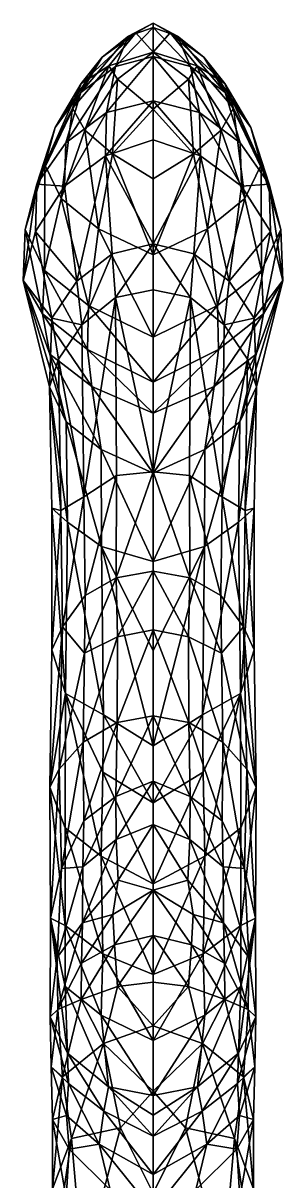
# Model space of a CAD drawing. Extents: x -0.28 to 0.28, y -0.95 to 1.21.
# Drawn here: x -0.0363 to 0.0363, y 0.8874 to 1.2116 of the extents above; entities that cross this region are included whole.
import ezdxf

# ---------------------------------------------------------------- set-up
doc = ezdxf.new("R2010")
doc.units = 0
doc.layers.add('TIGER_S$LWO', color=1, linetype='CONTINUOUS')

msp = doc.modelspace()

# ---------------------------------------------------------------- linework, layer by layer
at = {"layer": 'TIGER_S$LWO'}
for points in [[(-0.00684, 1.20797, 0.1736), (-0.01052, 1.19944, 0.21366), (0, 1.21032, 0.17492)], [(-0.01052, 1.19944, 0.21366), (0, 1.20224, 0.21502), (0, 1.21032, 0.17492)], [(-0.00476, 1.20882, 0.14095), (-0.00684, 1.20797, 0.1736), (0, 1.21157, 0.14242)], [(-0.00684, 1.20797, 0.1736), (0, 1.21032, 0.17492), (0, 1.21157, 0.14242)], [(0, 1.20348, 0.12516), (-0.00476, 1.20882, 0.14095), (0, 1.21157, 0.14242)], [(0.00476, 1.20882, 0.14095), (0, 1.20348, 0.12516), (0, 1.21157, 0.14242)], [(0.00684, 1.20797, 0.1736), (0.00476, 1.20882, 0.14095), (0, 1.21157, 0.14242)], [(0, 1.21032, 0.17492), (0.00684, 1.20797, 0.1736), (0, 1.21157, 0.14242)], [(0.01052, 1.19944, 0.21366), (0.00684, 1.20797, 0.1736), (0, 1.21032, 0.17492)], [(0, 1.20224, 0.21502), (0.01052, 1.19944, 0.21366), (0, 1.21032, 0.17492)], [(-0.0142, 1.20205, 0.17053), (-0.02018, 1.19214, 0.21029), (-0.00684, 1.20797, 0.1736)], [(-0.02018, 1.19214, 0.21029), (-0.01052, 1.19944, 0.21366), (-0.00684, 1.20797, 0.1736)], [(-0.01233, 1.19959, 0.13571), (-0.02009, 1.19463, 0.16664), (-0.00476, 1.20882, 0.14095)], [(-0.02009, 1.19463, 0.16664), (-0.0142, 1.20205, 0.17053), (-0.00476, 1.20882, 0.14095)], [(-0.0142, 1.20205, 0.17053), (-0.00684, 1.20797, 0.1736), (-0.00476, 1.20882, 0.14095)], [(0, 1.20348, 0.12516), (-0.01233, 1.19959, 0.13571), (-0.00476, 1.20882, 0.14095)], [(0.01233, 1.19959, 0.13571), (0, 1.20348, 0.12516), (0.00476, 1.20882, 0.14095)], [(0.00684, 1.20797, 0.1736), (0.0142, 1.20205, 0.17053), (0.00476, 1.20882, 0.14095)], [(0.02009, 1.19463, 0.16664), (0.01233, 1.19959, 0.13571), (0.00476, 1.20882, 0.14095)], [(0.0142, 1.20205, 0.17053), (0.02009, 1.19463, 0.16664), (0.00476, 1.20882, 0.14095)], [(0.02018, 1.19214, 0.21029), (0.0142, 1.20205, 0.17053), (0.00684, 1.20797, 0.1736)], [(0.01052, 1.19944, 0.21366), (0.02018, 1.19214, 0.21029), (0.00684, 1.20797, 0.1736)], [(0, 1.20348, 0.12516), (-0.00996, 1.19593, 0.13337), (-0.01233, 1.19959, 0.13571)], [(0, 1.20348, 0.12516), (0, 1.18748, 0.12743), (-0.00996, 1.19593, 0.13337)], [(0.00996, 1.19593, 0.13337), (0, 1.20348, 0.12516), (0.01233, 1.19959, 0.13571)], [(0, 1.18748, 0.12743), (0, 1.20348, 0.12516), (0.00996, 1.19593, 0.13337)], [(-0.02009, 1.19463, 0.16664), (-0.02731, 1.18231, 0.20534), (-0.0142, 1.20205, 0.17053)], [(-0.02731, 1.18231, 0.20534), (-0.02018, 1.19214, 0.21029), (-0.0142, 1.20205, 0.17053)], [(-0.02018, 1.19214, 0.21029), (-0.02434, 1.17806, 0.25111), (-0.01052, 1.19944, 0.21366)], [(-0.02434, 1.17806, 0.25111), (-0.013, 1.18654, 0.2541), (-0.01052, 1.19944, 0.21366)], [(-0.0225, 1.18781, 0.16282), (-0.02009, 1.19463, 0.16664), (-0.01233, 1.19959, 0.13571)], [(-0.01904, 1.18163, 0.15792), (-0.0225, 1.18781, 0.16282), (-0.01233, 1.19959, 0.13571)], [(-0.00996, 1.19593, 0.13337), (-0.01904, 1.18163, 0.15792), (-0.01233, 1.19959, 0.13571)], [(-0.01052, 1.19944, 0.21366), (-0.013, 1.18654, 0.2541), (0, 1.20224, 0.21502)], [(-0.013, 1.18654, 0.2541), (0, 1.18983, 0.25504), (0, 1.20224, 0.21502)], [(0.013, 1.18654, 0.2541), (0.01052, 1.19944, 0.21366), (0, 1.20224, 0.21502)], [(0, 1.18983, 0.25504), (0.013, 1.18654, 0.2541), (0, 1.20224, 0.21502)], [(0.01904, 1.18163, 0.15792), (0.00996, 1.19593, 0.13337), (0.01233, 1.19959, 0.13571)], [(0.02434, 1.17806, 0.25111), (0.02018, 1.19214, 0.21029), (0.01052, 1.19944, 0.21366)], [(0.013, 1.18654, 0.2541), (0.02434, 1.17806, 0.25111), (0.01052, 1.19944, 0.21366)], [(0.02009, 1.19463, 0.16664), (0.0225, 1.18781, 0.16282), (0.01233, 1.19959, 0.13571)], [(0.0225, 1.18781, 0.16282), (0.01904, 1.18163, 0.15792), (0.01233, 1.19959, 0.13571)], [(0.02731, 1.18231, 0.20534), (0.02009, 1.19463, 0.16664), (0.0142, 1.20205, 0.17053)], [(0.02018, 1.19214, 0.21029), (0.02731, 1.18231, 0.20534), (0.0142, 1.20205, 0.17053)], [(-0.0225, 1.18781, 0.16282), (-0.03023, 1.17189, 0.19927), (-0.02009, 1.19463, 0.16664)], [(-0.03023, 1.17189, 0.19927), (-0.02731, 1.18231, 0.20534), (-0.02009, 1.19463, 0.16664)], [(-0.0113, 1.17497, 0.152), (-0.01904, 1.18163, 0.15792), (-0.00996, 1.19593, 0.13337)], [(-0.00996, 1.19593, 0.13337), (0, 1.18748, 0.12743), (-0.0113, 1.17497, 0.152)], [(0, 1.18748, 0.12743), (0.00996, 1.19593, 0.13337), (0.0113, 1.17497, 0.152)], [(0.01904, 1.18163, 0.15792), (0.0113, 1.17497, 0.152), (0.00996, 1.19593, 0.13337)], [(0.03023, 1.17189, 0.19927), (0.0225, 1.18781, 0.16282), (0.02009, 1.19463, 0.16664)], [(0.02731, 1.18231, 0.20534), (0.03023, 1.17189, 0.19927), (0.02009, 1.19463, 0.16664)], [(-0.02731, 1.18231, 0.20534), (-0.03244, 1.16647, 0.24582), (-0.02018, 1.19214, 0.21029)], [(-0.03244, 1.16647, 0.24582), (-0.02434, 1.17806, 0.25111), (-0.02018, 1.19214, 0.21029)], [(-0.013, 1.18654, 0.2541), (-0.01331, 1.17438, 0.27733), (0, 1.18983, 0.25504)], [(0, 1.17891, 0.2762), (0, 1.18983, 0.25504), (-0.01331, 1.17438, 0.27733)], [(0.01331, 1.17438, 0.27733), (0.013, 1.18654, 0.2541), (0, 1.18983, 0.25504)], [(0, 1.18983, 0.25504), (0, 1.17891, 0.2762), (0.01331, 1.17438, 0.27733)], [(0.03244, 1.16647, 0.24582), (0.02731, 1.18231, 0.20534), (0.02018, 1.19214, 0.21029)], [(0.02434, 1.17806, 0.25111), (0.03244, 1.16647, 0.24582), (0.02018, 1.19214, 0.21029)], [(-0.02565, 1.16248, 0.19133), (-0.03023, 1.17189, 0.19927), (-0.0225, 1.18781, 0.16282)], [(-0.01904, 1.18163, 0.15792), (-0.02565, 1.16248, 0.19133), (-0.0225, 1.18781, 0.16282)], [(-0.02434, 1.17806, 0.25111), (-0.02472, 1.16591, 0.27452), (-0.013, 1.18654, 0.2541)], [(-0.01331, 1.17438, 0.27733), (-0.013, 1.18654, 0.2541), (-0.02472, 1.16591, 0.27452)], [(0, 1.16798, 0.14436), (-0.0113, 1.17497, 0.152), (0, 1.18748, 0.12743)], [(0.0113, 1.17497, 0.152), (0, 1.16798, 0.14436), (0, 1.18748, 0.12743)], [(0.02472, 1.16591, 0.27452), (0.02434, 1.17806, 0.25111), (0.013, 1.18654, 0.2541)], [(0.013, 1.18654, 0.2541), (0.01331, 1.17438, 0.27733), (0.02472, 1.16591, 0.27452)], [(0.02565, 1.16248, 0.19133), (0.01904, 1.18163, 0.15792), (0.0225, 1.18781, 0.16282)], [(0.03023, 1.17189, 0.19927), (0.02565, 1.16248, 0.19133), (0.0225, 1.18781, 0.16282)], [(-0.03023, 1.17189, 0.19927), (-0.03572, 1.15384, 0.238), (-0.02731, 1.18231, 0.20534)], [(-0.03572, 1.15384, 0.238), (-0.03244, 1.16647, 0.24582), (-0.02731, 1.18231, 0.20534)], [(-0.01524, 1.15396, 0.18257), (-0.02565, 1.16248, 0.19133), (-0.01904, 1.18163, 0.15792)], [(-0.0113, 1.17497, 0.152), (-0.01524, 1.15396, 0.18257), (-0.01904, 1.18163, 0.15792)], [(0.01524, 1.15396, 0.18257), (0.0113, 1.17497, 0.152), (0.01904, 1.18163, 0.15792)], [(0.02565, 1.16248, 0.19133), (0.01524, 1.15396, 0.18257), (0.01904, 1.18163, 0.15792)], [(0.03572, 1.15384, 0.238), (0.03023, 1.17189, 0.19927), (0.02731, 1.18231, 0.20534)], [(0.03244, 1.16647, 0.24582), (0.03572, 1.15384, 0.238), (0.02731, 1.18231, 0.20534)], [(-0.02472, 1.16591, 0.27452), (-0.02434, 1.17806, 0.25111), (-0.03244, 1.16647, 0.24582)], [(0, 1.14983, 0.31326), (0, 1.17891, 0.2762), (-0.01331, 1.17438, 0.27733)], [(0, 1.17891, 0.2762), (0, 1.14983, 0.31326), (0.01331, 1.17438, 0.27733)], [(0.02434, 1.17806, 0.25111), (0.02472, 1.16591, 0.27452), (0.03244, 1.16647, 0.24582)], [(-0.02472, 1.16591, 0.27452), (-0.02129, 1.13932, 0.31105), (-0.01331, 1.17438, 0.27733)], [(-0.01142, 1.14698, 0.31243), (-0.01331, 1.17438, 0.27733), (-0.02129, 1.13932, 0.31105)], [(0, 1.14666, 0.17074), (-0.01524, 1.15396, 0.18257), (-0.0113, 1.17497, 0.152)], [(-0.01331, 1.17438, 0.27733), (-0.01142, 1.14698, 0.31243), (0, 1.14983, 0.31326)], [(0, 1.16798, 0.14436), (0, 1.14666, 0.17074), (-0.0113, 1.17497, 0.152)], [(0, 1.14666, 0.17074), (0, 1.16798, 0.14436), (0.0113, 1.17497, 0.152)], [(0.01524, 1.15396, 0.18257), (0, 1.14666, 0.17074), (0.0113, 1.17497, 0.152)], [(0.01142, 1.14698, 0.31243), (0.01331, 1.17438, 0.27733), (0, 1.14983, 0.31326)], [(0.01331, 1.17438, 0.27733), (0.01142, 1.14698, 0.31243), (0.02129, 1.13932, 0.31105)], [(0.02129, 1.13932, 0.31105), (0.02472, 1.16591, 0.27452), (0.01331, 1.17438, 0.27733)], [(-0.03032, 1.14231, 0.22794), (-0.03572, 1.15384, 0.238), (-0.03023, 1.17189, 0.19927)], [(-0.02565, 1.16248, 0.19133), (-0.03032, 1.14231, 0.22794), (-0.03023, 1.17189, 0.19927)], [(0.03032, 1.14231, 0.22794), (0.02565, 1.16248, 0.19133), (0.03023, 1.17189, 0.19927)], [(0.03572, 1.15384, 0.238), (0.03032, 1.14231, 0.22794), (0.03023, 1.17189, 0.19927)], [(-0.03572, 1.15384, 0.238), (-0.03626, 1.13955, 0.2648), (-0.03244, 1.16647, 0.24582)], [(-0.03286, 1.15328, 0.27121), (-0.03244, 1.16647, 0.24582), (-0.03626, 1.13955, 0.2648)], [(-0.03286, 1.15328, 0.27121), (-0.02472, 1.16591, 0.27452), (-0.03244, 1.16647, 0.24582)], [(-0.02129, 1.13932, 0.31105), (-0.02472, 1.16591, 0.27452), (-0.03286, 1.15328, 0.27121)], [(0.02472, 1.16591, 0.27452), (0.02129, 1.13932, 0.31105), (0.03286, 1.15328, 0.27121)], [(0.02472, 1.16591, 0.27452), (0.03286, 1.15328, 0.27121), (0.03244, 1.16647, 0.24582)], [(0.03626, 1.13955, 0.2648), (0.03572, 1.15384, 0.238), (0.03244, 1.16647, 0.24582)], [(0.03244, 1.16647, 0.24582), (0.03286, 1.15328, 0.27121), (0.03626, 1.13955, 0.2648)], [(-0.01802, 1.13249, 0.21727), (-0.03032, 1.14231, 0.22794), (-0.02565, 1.16248, 0.19133)], [(-0.01524, 1.15396, 0.18257), (-0.01802, 1.13249, 0.21727), (-0.02565, 1.16248, 0.19133)], [(0.01802, 1.13249, 0.21727), (0.01524, 1.15396, 0.18257), (0.02565, 1.16248, 0.19133)], [(0.03032, 1.14231, 0.22794), (0.01802, 1.13249, 0.21727), (0.02565, 1.16248, 0.19133)], [(0, 1.12364, 0.20424), (-0.01802, 1.13249, 0.21727), (-0.01524, 1.15396, 0.18257)], [(0, 1.14666, 0.17074), (0, 1.12364, 0.20424), (-0.01524, 1.15396, 0.18257)], [(0, 1.12364, 0.20424), (0, 1.14666, 0.17074), (0.01524, 1.15396, 0.18257)], [(0.01802, 1.13249, 0.21727), (0, 1.12364, 0.20424), (0.01524, 1.15396, 0.18257)], [(-0.03626, 1.13955, 0.2648), (-0.03572, 1.15384, 0.238), (-0.03083, 1.13021, 0.25091)], [(-0.02823, 1.12898, 0.30813), (-0.03286, 1.15328, 0.27121), (-0.03626, 1.13955, 0.2648)], [(-0.03032, 1.14231, 0.22794), (-0.03083, 1.13021, 0.25091), (-0.03572, 1.15384, 0.238)], [(-0.02823, 1.12898, 0.30813), (-0.02129, 1.13932, 0.31105), (-0.03286, 1.15328, 0.27121)], [(0.02129, 1.13932, 0.31105), (0.02823, 1.12898, 0.30813), (0.03286, 1.15328, 0.27121)], [(0.03286, 1.15328, 0.27121), (0.02823, 1.12898, 0.30813), (0.03626, 1.13955, 0.2648)], [(0.03083, 1.13021, 0.25091), (0.03032, 1.14231, 0.22794), (0.03572, 1.15384, 0.238)], [(0.03572, 1.15384, 0.238), (0.03626, 1.13955, 0.2648), (0.03083, 1.13021, 0.25091)], [(-0.01142, 1.14698, 0.31243), (-0.01047, 1.13473, 0.33148), (0, 1.14983, 0.31326)], [(0, 1.13689, 0.33244), (0, 1.14983, 0.31326), (-0.01047, 1.13473, 0.33148)], [(0.01047, 1.13473, 0.33148), (0.01142, 1.14698, 0.31243), (0, 1.14983, 0.31326)], [(0, 1.14983, 0.31326), (0, 1.13689, 0.33244), (0.01047, 1.13473, 0.33148)], [(-0.02129, 1.13932, 0.31105), (-0.01988, 1.12708, 0.33125), (-0.01142, 1.14698, 0.31243)], [(-0.01047, 1.13473, 0.33148), (-0.01142, 1.14698, 0.31243), (-0.01988, 1.12708, 0.33125)], [(0.01142, 1.14698, 0.31243), (0.01047, 1.13473, 0.33148), (0.01988, 1.12708, 0.33125)], [(0.01988, 1.12708, 0.33125), (0.02129, 1.13932, 0.31105), (0.01142, 1.14698, 0.31243)], [(-0.03083, 1.13021, 0.25091), (-0.03032, 1.14231, 0.22794), (-0.01832, 1.1202, 0.2406)], [(-0.01802, 1.13249, 0.21727), (-0.01832, 1.1202, 0.2406), (-0.03032, 1.14231, 0.22794)], [(0.01832, 1.1202, 0.2406), (0.01802, 1.13249, 0.21727), (0.03032, 1.14231, 0.22794)], [(0.03032, 1.14231, 0.22794), (0.03083, 1.13021, 0.25091), (0.01832, 1.1202, 0.2406)], [(-0.03083, 1.13021, 0.25091), (-0.02881, 1.1189, 0.27356), (-0.03626, 1.13955, 0.2648)], [(-0.02881, 1.1189, 0.27356), (-0.02429, 1.09999, 0.31525), (-0.03626, 1.13955, 0.2648)], [(-0.02896, 1.10973, 0.31953), (-0.03626, 1.13955, 0.2648), (-0.02429, 1.09999, 0.31525)], [(-0.02896, 1.10973, 0.31953), (-0.02823, 1.12898, 0.30813), (-0.03626, 1.13955, 0.2648)], [(-0.01988, 1.12708, 0.33125), (-0.02129, 1.13932, 0.31105), (-0.02823, 1.12898, 0.30813)], [(0.02129, 1.13932, 0.31105), (0.01988, 1.12708, 0.33125), (0.02823, 1.12898, 0.30813)], [(0.02429, 1.09999, 0.31525), (0.02881, 1.1189, 0.27356), (0.03626, 1.13955, 0.2648)], [(0.03626, 1.13955, 0.2648), (0.02896, 1.10973, 0.31953), (0.02429, 1.09999, 0.31525)], [(0.02823, 1.12898, 0.30813), (0.02896, 1.10973, 0.31953), (0.03626, 1.13955, 0.2648)], [(0.02881, 1.1189, 0.27356), (0.03083, 1.13021, 0.25091), (0.03626, 1.13955, 0.2648)], [(-0.01988, 1.12708, 0.33125), (-0.01934, 1.07894, 0.43409), (-0.01047, 1.13473, 0.33148)], [(-0.0102, 1.08491, 0.43497), (-0.01047, 1.13473, 0.33148), (-0.01934, 1.07894, 0.43409)], [(0, 1.08594, 0.43806), (0, 1.13689, 0.33244), (-0.01047, 1.13473, 0.33148)], [(-0.01047, 1.13473, 0.33148), (-0.0102, 1.08491, 0.43497), (0, 1.08594, 0.43806)], [(0, 1.13689, 0.33244), (0, 1.08594, 0.43806), (0.01047, 1.13473, 0.33148)], [(0.0102, 1.08491, 0.43497), (0.01047, 1.13473, 0.33148), (0, 1.08594, 0.43806)], [(0.01047, 1.13473, 0.33148), (0.0102, 1.08491, 0.43497), (0.01934, 1.07894, 0.43409)], [(0.01934, 1.07894, 0.43409), (0.01988, 1.12708, 0.33125), (0.01047, 1.13473, 0.33148)], [(-0.01832, 1.1202, 0.2406), (-0.01802, 1.13249, 0.21727), (0, 1.11104, 0.22794)], [(0, 1.12364, 0.20424), (0, 1.11104, 0.22794), (-0.01802, 1.13249, 0.21727)], [(0, 1.11104, 0.22794), (0, 1.12364, 0.20424), (0.01802, 1.13249, 0.21727)], [(0.01802, 1.13249, 0.21727), (0.01832, 1.1202, 0.2406), (0, 1.11104, 0.22794)], [(-0.01832, 1.1202, 0.2406), (-0.0171, 1.10984, 0.26448), (-0.03083, 1.13021, 0.25091)], [(-0.02881, 1.1189, 0.27356), (-0.03083, 1.13021, 0.25091), (-0.0171, 1.10984, 0.26448)], [(-0.02636, 1.11754, 0.32901), (-0.02823, 1.12898, 0.30813), (-0.02896, 1.10973, 0.31953)], [(-0.02636, 1.11754, 0.32901), (-0.01988, 1.12708, 0.33125), (-0.02823, 1.12898, 0.30813)], [(0.0171, 1.10984, 0.26448), (0.01832, 1.1202, 0.2406), (0.03083, 1.13021, 0.25091)], [(0.03083, 1.13021, 0.25091), (0.02881, 1.1189, 0.27356), (0.0171, 1.10984, 0.26448)], [(0.01988, 1.12708, 0.33125), (0.02636, 1.11754, 0.32901), (0.02823, 1.12898, 0.30813)], [(0.02823, 1.12898, 0.30813), (0.02636, 1.11754, 0.32901), (0.02896, 1.10973, 0.31953)], [(-0.01934, 1.07894, 0.43409), (-0.01988, 1.12708, 0.33125), (-0.02636, 1.11754, 0.32901)], [(0.01988, 1.12708, 0.33125), (0.01934, 1.07894, 0.43409), (0.02636, 1.11754, 0.32901)], [(-0.0171, 1.10984, 0.26448), (-0.01448, 1.09217, 0.31046), (-0.02881, 1.1189, 0.27356)], [(-0.02429, 1.09999, 0.31525), (-0.02881, 1.1189, 0.27356), (-0.01448, 1.09217, 0.31046)], [(0, 1.11104, 0.22794), (0, 1.10235, 0.25099), (-0.01832, 1.1202, 0.2406)], [(-0.0171, 1.10984, 0.26448), (-0.01832, 1.1202, 0.2406), (0, 1.10235, 0.25099)], [(0, 1.10235, 0.25099), (0, 1.11104, 0.22794), (0.01832, 1.1202, 0.2406)], [(0.01832, 1.1202, 0.2406), (0.0171, 1.10984, 0.26448), (0, 1.10235, 0.25099)], [(0.01448, 1.09217, 0.31046), (0.0171, 1.10984, 0.26448), (0.02881, 1.1189, 0.27356)], [(0.02881, 1.1189, 0.27356), (0.02429, 1.09999, 0.31525), (0.01448, 1.09217, 0.31046)], [(-0.02571, 1.07516, 0.42213), (-0.02636, 1.11754, 0.32901), (-0.02896, 1.10973, 0.31953)], [(-0.02571, 1.07516, 0.42213), (-0.01934, 1.07894, 0.43409), (-0.02636, 1.11754, 0.32901)], [(0.01934, 1.07894, 0.43409), (0.02571, 1.07516, 0.42213), (0.02636, 1.11754, 0.32901)], [(0.02636, 1.11754, 0.32901), (0.02571, 1.07516, 0.42213), (0.02896, 1.10973, 0.31953)], [(-0.02429, 1.09999, 0.31525), (-0.02387, 1.07189, 0.37942), (-0.02896, 1.10973, 0.31953)], [(-0.02829, 1.07579, 0.39656), (-0.02896, 1.10973, 0.31953), (-0.02387, 1.07189, 0.37942)], [(-0.02829, 1.07579, 0.39656), (-0.02571, 1.07516, 0.42213), (-0.02896, 1.10973, 0.31953)], [(0, 1.10235, 0.25099), (0, 1.08554, 0.30258), (-0.0171, 1.10984, 0.26448)], [(-0.01448, 1.09217, 0.31046), (-0.0171, 1.10984, 0.26448), (0, 1.08554, 0.30258)], [(0, 1.08554, 0.30258), (0, 1.10235, 0.25099), (0.0171, 1.10984, 0.26448)], [(0.0171, 1.10984, 0.26448), (0.01448, 1.09217, 0.31046), (0, 1.08554, 0.30258)], [(0.02387, 1.07189, 0.37942), (0.02429, 1.09999, 0.31525), (0.02896, 1.10973, 0.31953)], [(0.02896, 1.10973, 0.31953), (0.02829, 1.07579, 0.39656), (0.02387, 1.07189, 0.37942)], [(0.02571, 1.07516, 0.42213), (0.02829, 1.07579, 0.39656), (0.02896, 1.10973, 0.31953)], [(-0.01448, 1.09217, 0.31046), (-0.01436, 1.065, 0.37257), (-0.02429, 1.09999, 0.31525)], [(-0.02387, 1.07189, 0.37942), (-0.02429, 1.09999, 0.31525), (-0.01436, 1.065, 0.37257)], [(0.01436, 1.065, 0.37257), (0.01448, 1.09217, 0.31046), (0.02429, 1.09999, 0.31525)], [(0.02429, 1.09999, 0.31525), (0.02387, 1.07189, 0.37942), (0.01436, 1.065, 0.37257)], [(0, 1.08554, 0.30258), (0, 1.06086, 0.35957), (-0.01448, 1.09217, 0.31046)], [(-0.01436, 1.065, 0.37257), (-0.01448, 1.09217, 0.31046), (0, 1.06086, 0.35957)], [(0, 1.06086, 0.35957), (0, 1.08554, 0.30258), (0.01448, 1.09217, 0.31046)], [(0.01448, 1.09217, 0.31046), (0.01436, 1.065, 0.37257), (0, 1.06086, 0.35957)], [(-0.0102, 1.08491, 0.43497), (-0.01028, 1.05627, 0.50099), (0, 1.08594, 0.43806)], [(0, 1.05811, 0.50183), (0, 1.08594, 0.43806), (-0.01028, 1.05627, 0.50099)], [(0.01028, 1.05627, 0.50099), (0.0102, 1.08491, 0.43497), (0, 1.08594, 0.43806)], [(0, 1.08594, 0.43806), (0, 1.05811, 0.50183), (0.01028, 1.05627, 0.50099)], [(-0.01934, 1.07894, 0.43409), (-0.01897, 1.05136, 0.49865), (-0.0102, 1.08491, 0.43497)], [(-0.01028, 1.05627, 0.50099), (-0.0102, 1.08491, 0.43497), (-0.01897, 1.05136, 0.49865)], [(0.01897, 1.05136, 0.49865), (0.01934, 1.07894, 0.43409), (0.0102, 1.08491, 0.43497)], [(0.0102, 1.08491, 0.43497), (0.01028, 1.05627, 0.50099), (0.01897, 1.05136, 0.49865)], [(-0.02571, 1.07516, 0.42213), (-0.02529, 1.04257, 0.5018), (-0.01934, 1.07894, 0.43409)], [(-0.01897, 1.05136, 0.49865), (-0.01934, 1.07894, 0.43409), (-0.02529, 1.04257, 0.5018)], [(0.01934, 1.07894, 0.43409), (0.01897, 1.05136, 0.49865), (0.02529, 1.04257, 0.5018)], [(0.02529, 1.04257, 0.5018), (0.02571, 1.07516, 0.42213), (0.01934, 1.07894, 0.43409)], [(-0.0283, 1.03607, 0.4909), (-0.02829, 1.07579, 0.39656), (-0.02443, 1.02392, 0.49396)], [(-0.02829, 1.07579, 0.39656), (-0.0283, 1.03607, 0.4909), (-0.02571, 1.07516, 0.42213)], [(-0.02529, 1.04257, 0.5018), (-0.02571, 1.07516, 0.42213), (-0.0283, 1.03607, 0.4909)], [(-0.02387, 1.07189, 0.37942), (-0.02443, 1.02392, 0.49396), (-0.02829, 1.07579, 0.39656)], [(0.02443, 1.02392, 0.49396), (0.02387, 1.07189, 0.37942), (0.02829, 1.07579, 0.39656)], [(0.02829, 1.07579, 0.39656), (0.0283, 1.03607, 0.4909), (0.02443, 1.02392, 0.49396)], [(0.02571, 1.07516, 0.42213), (0.02529, 1.04257, 0.5018), (0.0283, 1.03607, 0.4909)], [(0.0283, 1.03607, 0.4909), (0.02829, 1.07579, 0.39656), (0.02571, 1.07516, 0.42213)], [(-0.02443, 1.02392, 0.49396), (-0.02387, 1.07189, 0.37942), (-0.01386, 1.01795, 0.47888)], [(-0.01436, 1.065, 0.37257), (-0.01386, 1.01795, 0.47888), (-0.02387, 1.07189, 0.37942)], [(0.01386, 1.01795, 0.47888), (0.01436, 1.065, 0.37257), (0.02387, 1.07189, 0.37942)], [(0.02387, 1.07189, 0.37942), (0.02443, 1.02392, 0.49396), (0.01386, 1.01795, 0.47888)], [(0, 1.06086, 0.35957), (0, 1.03582, 0.41196), (-0.01436, 1.065, 0.37257)], [(0, 1.03582, 0.41196), (0, 1.00919, 0.47297), (-0.01436, 1.065, 0.37257)], [(-0.01386, 1.01795, 0.47888), (-0.01436, 1.065, 0.37257), (0, 1.00919, 0.47297)], [(0, 1.03582, 0.41196), (0, 1.06086, 0.35957), (0.01436, 1.065, 0.37257)], [(0, 1.00919, 0.47297), (0, 1.03582, 0.41196), (0.01436, 1.065, 0.37257)], [(0.01436, 1.065, 0.37257), (0.01386, 1.01795, 0.47888), (0, 1.00919, 0.47297)], [(-0.01028, 1.05627, 0.50099), (-0.00988, 1.03975, 0.54757), (0, 1.05811, 0.50183)], [(0, 1.04167, 0.54881), (0, 1.05811, 0.50183), (-0.00988, 1.03975, 0.54757)], [(0.00988, 1.03975, 0.54757), (0.01028, 1.05627, 0.50099), (0, 1.05811, 0.50183)], [(0, 1.05811, 0.50183), (0, 1.04167, 0.54881), (0.00988, 1.03975, 0.54757)], [(-0.01897, 1.05136, 0.49865), (-0.01915, 1.03516, 0.5448), (-0.01028, 1.05627, 0.50099)], [(-0.00988, 1.03975, 0.54757), (-0.01028, 1.05627, 0.50099), (-0.01915, 1.03516, 0.5448)], [(0.01028, 1.05627, 0.50099), (0.00988, 1.03975, 0.54757), (0.01915, 1.03516, 0.5448)], [(0.01915, 1.03516, 0.5448), (0.01897, 1.05136, 0.49865), (0.01028, 1.05627, 0.50099)], [(-0.01915, 1.03516, 0.5448), (-0.01897, 1.05136, 0.49865), (-0.02529, 1.04257, 0.5018)], [(0.01897, 1.05136, 0.49865), (0.01915, 1.03516, 0.5448), (0.02529, 1.04257, 0.5018)], [(-0.02622, 1.00268, 0.60024), (-0.02529, 1.04257, 0.5018), (-0.0288, 0.99769, 0.585)], [(-0.0283, 1.03607, 0.4909), (-0.0288, 0.99769, 0.585), (-0.02529, 1.04257, 0.5018)], [(-0.02529, 1.04257, 0.5018), (-0.02622, 1.00268, 0.60024), (-0.01915, 1.03516, 0.5448)], [(-0.00988, 1.03975, 0.54757), (-0.00998, 1.01577, 0.60841), (0, 1.04167, 0.54881)], [(0, 1.01767, 0.61112), (0, 1.04167, 0.54881), (-0.00998, 1.01577, 0.60841)], [(0.00998, 1.01577, 0.60841), (0.00988, 1.03975, 0.54757), (0, 1.04167, 0.54881)], [(0, 1.04167, 0.54881), (0, 1.01767, 0.61112), (0.00998, 1.01577, 0.60841)], [(0.02622, 1.00268, 0.60024), (0.02529, 1.04257, 0.5018), (0.01915, 1.03516, 0.5448)], [(0.02529, 1.04257, 0.5018), (0.02622, 1.00268, 0.60024), (0.0288, 0.99769, 0.585)], [(0.0288, 0.99769, 0.585), (0.0283, 1.03607, 0.4909), (0.02529, 1.04257, 0.5018)], [(-0.01915, 1.03516, 0.5448), (-0.01952, 1.01025, 0.60551), (-0.00988, 1.03975, 0.54757)], [(-0.00998, 1.01577, 0.60841), (-0.00988, 1.03975, 0.54757), (-0.01952, 1.01025, 0.60551)], [(0.01952, 1.01025, 0.60551), (0.01915, 1.03516, 0.5448), (0.00988, 1.03975, 0.54757)], [(0.00988, 1.03975, 0.54757), (0.00998, 1.01577, 0.60841), (0.01952, 1.01025, 0.60551)], [(-0.0288, 0.99769, 0.585), (-0.0283, 1.03607, 0.4909), (-0.02443, 1.02392, 0.49396)], [(-0.01952, 1.01025, 0.60551), (-0.01915, 1.03516, 0.5448), (-0.02622, 1.00268, 0.60024)], [(0.01915, 1.03516, 0.5448), (0.01952, 1.01025, 0.60551), (0.02622, 1.00268, 0.60024)], [(0.0283, 1.03607, 0.4909), (0.0288, 0.99769, 0.585), (0.02443, 1.02392, 0.49396)], [(-0.0288, 0.99769, 0.585), (-0.02443, 1.02392, 0.49396), (-0.02452, 0.98625, 0.5868)], [(-0.02452, 0.98625, 0.5868), (-0.02443, 1.02392, 0.49396), (-0.0145, 0.97832, 0.58049)], [(-0.02443, 1.02392, 0.49396), (-0.01397, 1.00183, 0.52383), (-0.0145, 0.97832, 0.58049)], [(-0.01386, 1.01795, 0.47888), (-0.01397, 1.00183, 0.52383), (-0.02443, 1.02392, 0.49396)], [(0.01397, 1.00183, 0.52383), (0.01386, 1.01795, 0.47888), (0.02443, 1.02392, 0.49396)], [(0.01397, 1.00183, 0.52383), (0.02443, 1.02392, 0.49396), (0.0145, 0.97832, 0.58049)], [(0.02443, 1.02392, 0.49396), (0.02452, 0.98625, 0.5868), (0.0145, 0.97832, 0.58049)], [(0.02443, 1.02392, 0.49396), (0.0288, 0.99769, 0.585), (0.02452, 0.98625, 0.5868)], [(-0.01397, 1.00183, 0.52383), (-0.01386, 1.01795, 0.47888), (0, 0.99332, 0.51809)], [(0, 1.00919, 0.47297), (0, 0.99332, 0.51809), (-0.01386, 1.01795, 0.47888)], [(0, 0.99332, 0.51809), (0, 1.00919, 0.47297), (0.01386, 1.01795, 0.47888)], [(0.01386, 1.01795, 0.47888), (0.01397, 1.00183, 0.52383), (0, 0.99332, 0.51809)], [(-0.01952, 1.01025, 0.60551), (-0.0193, 0.98826, 0.66433), (-0.00998, 1.01577, 0.60841)], [(-0.01038, 0.99503, 0.66706), (-0.00998, 1.01577, 0.60841), (-0.0193, 0.98826, 0.66433)], [(-0.00998, 1.01577, 0.60841), (-0.01038, 0.99503, 0.66706), (0, 1.01767, 0.61112)], [(0, 0.99932, 0.66875), (0, 1.01767, 0.61112), (-0.01038, 0.99503, 0.66706)], [(0.01038, 0.99503, 0.66706), (0.00998, 1.01577, 0.60841), (0, 1.01767, 0.61112)], [(0, 1.01767, 0.61112), (0, 0.99932, 0.66875), (0.01038, 0.99503, 0.66706)], [(0.0193, 0.98826, 0.66433), (0.01952, 1.01025, 0.60551), (0.00998, 1.01577, 0.60841)], [(0.00998, 1.01577, 0.60841), (0.01038, 0.99503, 0.66706), (0.0193, 0.98826, 0.66433)], [(-0.02622, 1.00268, 0.60024), (-0.02559, 0.97489, 0.67204), (-0.01952, 1.01025, 0.60551)], [(-0.0193, 0.98826, 0.66433), (-0.01952, 1.01025, 0.60551), (-0.02559, 0.97489, 0.67204)], [(0.01952, 1.01025, 0.60551), (0.0193, 0.98826, 0.66433), (0.02559, 0.97489, 0.67204)], [(0.02559, 0.97489, 0.67204), (0.02622, 1.00268, 0.60024), (0.01952, 1.01025, 0.60551)], [(-0.0288, 0.99769, 0.585), (-0.02868, 0.96095, 0.67439), (-0.02622, 1.00268, 0.60024)], [(-0.02559, 0.97489, 0.67204), (-0.02622, 1.00268, 0.60024), (-0.02868, 0.96095, 0.67439)], [(-0.0145, 0.97832, 0.58049), (-0.01397, 1.00183, 0.52383), (0, 0.97057, 0.57335)], [(-0.01397, 1.00183, 0.52383), (0, 0.99332, 0.51809), (0, 0.97057, 0.57335)], [(0.01397, 1.00183, 0.52383), (0.0145, 0.97832, 0.58049), (0, 0.97057, 0.57335)], [(0, 0.99332, 0.51809), (0.01397, 1.00183, 0.52383), (0, 0.97057, 0.57335)], [(0.02622, 1.00268, 0.60024), (0.02559, 0.97489, 0.67204), (0.02868, 0.96095, 0.67439)], [(0.02868, 0.96095, 0.67439), (0.0288, 0.99769, 0.585), (0.02622, 1.00268, 0.60024)], [(-0.01038, 0.99503, 0.66706), (-0.01031, 0.98298, 0.70086), (0, 0.99932, 0.66875)], [(0, 0.98721, 0.70315), (0, 0.99932, 0.66875), (-0.01031, 0.98298, 0.70086)], [(0.01031, 0.98298, 0.70086), (0.01038, 0.99503, 0.66706), (0, 0.99932, 0.66875)], [(0, 0.99932, 0.66875), (0, 0.98721, 0.70315), (0.01031, 0.98298, 0.70086)], [(-0.02868, 0.96095, 0.67439), (-0.0288, 0.99769, 0.585), (-0.0245, 0.95895, 0.6493)], [(-0.0288, 0.99769, 0.585), (-0.02452, 0.98625, 0.5868), (-0.0245, 0.95895, 0.6493)], [(0.0288, 0.99769, 0.585), (0.02868, 0.96095, 0.67439), (0.0245, 0.95895, 0.6493)], [(0.02452, 0.98625, 0.5868), (0.0288, 0.99769, 0.585), (0.0245, 0.95895, 0.6493)], [(-0.0193, 0.98826, 0.66433), (-0.01958, 0.97537, 0.69724), (-0.01038, 0.99503, 0.66706)], [(-0.01031, 0.98298, 0.70086), (-0.01038, 0.99503, 0.66706), (-0.01958, 0.97537, 0.69724)], [(0.01038, 0.99503, 0.66706), (0.01031, 0.98298, 0.70086), (0.01958, 0.97537, 0.69724)], [(0.01958, 0.97537, 0.69724), (0.0193, 0.98826, 0.66433), (0.01038, 0.99503, 0.66706)], [(-0.01958, 0.97537, 0.69724), (-0.0193, 0.98826, 0.66433), (-0.02559, 0.97489, 0.67204)], [(-0.0245, 0.95895, 0.6493), (-0.02452, 0.98625, 0.5868), (-0.014, 0.95104, 0.64221)], [(-0.02452, 0.98625, 0.5868), (-0.0145, 0.97832, 0.58049), (-0.014, 0.95104, 0.64221)], [(0, 0.98721, 0.70315), (-0.01031, 0.98298, 0.70086), (-0.00971, 0.9716, 0.73543)], [(0, 0.96887, 0.76429), (0, 0.98721, 0.70315), (-0.00971, 0.9716, 0.73543)], [(0, 0.98721, 0.70315), (0, 0.96887, 0.76429), (0.00971, 0.9716, 0.73543)], [(0.01031, 0.98298, 0.70086), (0, 0.98721, 0.70315), (0.00971, 0.9716, 0.73543)], [(0.02452, 0.98625, 0.5868), (0.0245, 0.95895, 0.6493), (0.014, 0.95104, 0.64221)], [(0.0145, 0.97832, 0.58049), (0.02452, 0.98625, 0.5868), (0.014, 0.95104, 0.64221)], [(0.0193, 0.98826, 0.66433), (0.01958, 0.97537, 0.69724), (0.02559, 0.97489, 0.67204)], [(-0.00971, 0.9716, 0.73543), (-0.01031, 0.98298, 0.70086), (-0.01973, 0.95965, 0.7497)], [(-0.01031, 0.98298, 0.70086), (-0.01958, 0.97537, 0.69724), (-0.01973, 0.95965, 0.7497)], [(0.01031, 0.98298, 0.70086), (0.00971, 0.9716, 0.73543), (0.01973, 0.95965, 0.7497)], [(0.01958, 0.97537, 0.69724), (0.01031, 0.98298, 0.70086), (0.01973, 0.95965, 0.7497)], [(-0.014, 0.95104, 0.64221), (-0.0145, 0.97832, 0.58049), (0, 0.94518, 0.63546)], [(-0.0145, 0.97832, 0.58049), (0, 0.97057, 0.57335), (0, 0.94518, 0.63546)], [(0.0145, 0.97832, 0.58049), (0.014, 0.95104, 0.64221), (0, 0.94518, 0.63546)], [(0, 0.97057, 0.57335), (0.0145, 0.97832, 0.58049), (0, 0.94518, 0.63546)], [(-0.02676, 0.94996, 0.74049), (-0.02559, 0.97489, 0.67204), (-0.02868, 0.96095, 0.67439)], [(-0.01973, 0.95965, 0.7497), (-0.01958, 0.97537, 0.69724), (-0.02676, 0.94996, 0.74049)], [(-0.01958, 0.97537, 0.69724), (-0.02559, 0.97489, 0.67204), (-0.02676, 0.94996, 0.74049)], [(0.01958, 0.97537, 0.69724), (0.01973, 0.95965, 0.7497), (0.02676, 0.94996, 0.74049)], [(0.02559, 0.97489, 0.67204), (0.01958, 0.97537, 0.69724), (0.02676, 0.94996, 0.74049)], [(0.02559, 0.97489, 0.67204), (0.02676, 0.94996, 0.74049), (0.02868, 0.96095, 0.67439)], [(-0.01125, 0.96202, 0.77176), (-0.00971, 0.9716, 0.73543), (-0.01973, 0.95965, 0.7497)], [(0, 0.96887, 0.76429), (-0.00971, 0.9716, 0.73543), (-0.01125, 0.96202, 0.77176)], [(0.00971, 0.9716, 0.73543), (0, 0.96887, 0.76429), (0.01125, 0.96202, 0.77176)], [(0.00971, 0.9716, 0.73543), (0.01125, 0.96202, 0.77176), (0.01973, 0.95965, 0.7497)], [(0, 0.96887, 0.76429), (-0.01125, 0.96202, 0.77176), (-0.01074, 0.95355, 0.80891)], [(0, 0.95612, 0.81308), (0, 0.96887, 0.76429), (-0.01074, 0.95355, 0.80891)], [(0, 0.96887, 0.76429), (0, 0.95612, 0.81308), (0.01074, 0.95355, 0.80891)], [(0.01125, 0.96202, 0.77176), (0, 0.96887, 0.76429), (0.01074, 0.95355, 0.80891)], [(-0.02676, 0.94996, 0.74049), (-0.02868, 0.96095, 0.67439), (-0.02874, 0.93338, 0.76373)], [(-0.02874, 0.93338, 0.76373), (-0.02868, 0.96095, 0.67439), (-0.02386, 0.92317, 0.75727)], [(-0.02453, 0.94183, 0.68711), (-0.02386, 0.92317, 0.75727), (-0.02868, 0.96095, 0.67439)], [(-0.02868, 0.96095, 0.67439), (-0.0245, 0.95895, 0.6493), (-0.02453, 0.94183, 0.68711)], [(-0.01973, 0.95965, 0.7497), (-0.02676, 0.94996, 0.74049), (-0.02661, 0.9354, 0.80971)], [(-0.02001, 0.94836, 0.8), (-0.01973, 0.95965, 0.7497), (-0.02661, 0.9354, 0.80971)], [(-0.01074, 0.95355, 0.80891), (-0.01125, 0.96202, 0.77176), (-0.02001, 0.94836, 0.8)], [(-0.01125, 0.96202, 0.77176), (-0.01973, 0.95965, 0.7497), (-0.02001, 0.94836, 0.8)], [(0.01125, 0.96202, 0.77176), (0.01074, 0.95355, 0.80891), (0.02001, 0.94836, 0.8)], [(0.01973, 0.95965, 0.7497), (0.01125, 0.96202, 0.77176), (0.02001, 0.94836, 0.8)], [(0.01973, 0.95965, 0.7497), (0.02001, 0.94836, 0.8), (0.02661, 0.9354, 0.80971)], [(0.02676, 0.94996, 0.74049), (0.01973, 0.95965, 0.7497), (0.02661, 0.9354, 0.80971)], [(0.02386, 0.92317, 0.75727), (0.02453, 0.94183, 0.68711), (0.02868, 0.96095, 0.67439)], [(0.02868, 0.96095, 0.67439), (0.02874, 0.93338, 0.76373), (0.02386, 0.92317, 0.75727)], [(0.0245, 0.95895, 0.6493), (0.02868, 0.96095, 0.67439), (0.02453, 0.94183, 0.68711)], [(0.02868, 0.96095, 0.67439), (0.02676, 0.94996, 0.74049), (0.02874, 0.93338, 0.76373)], [(-0.02453, 0.94183, 0.68711), (-0.0245, 0.95895, 0.6493), (-0.01449, 0.9338, 0.68174)], [(-0.0245, 0.95895, 0.6493), (-0.014, 0.95104, 0.64221), (-0.01449, 0.9338, 0.68174)], [(0.014, 0.95104, 0.64221), (0.0245, 0.95895, 0.6493), (0.01449, 0.9338, 0.68174)], [(0.0245, 0.95895, 0.6493), (0.02453, 0.94183, 0.68711), (0.01449, 0.9338, 0.68174)], [(-0.00988, 0.94184, 0.84558), (-0.01074, 0.95355, 0.80891), (-0.02011, 0.93818, 0.8354)], [(-0.01074, 0.95355, 0.80891), (-0.02001, 0.94836, 0.8), (-0.02011, 0.93818, 0.8354)], [(0, 0.95612, 0.81308), (-0.01074, 0.95355, 0.80891), (-0.00988, 0.94184, 0.84558)], [(0, 0.94307, 0.84978), (0, 0.95612, 0.81308), (-0.00988, 0.94184, 0.84558)], [(0, 0.95612, 0.81308), (0, 0.94307, 0.84978), (0.00988, 0.94184, 0.84558)], [(0.01074, 0.95355, 0.80891), (0, 0.95612, 0.81308), (0.00988, 0.94184, 0.84558)], [(0.01074, 0.95355, 0.80891), (0.00988, 0.94184, 0.84558), (0.02011, 0.93818, 0.8354)], [(0.02001, 0.94836, 0.8), (0.01074, 0.95355, 0.80891), (0.02011, 0.93818, 0.8354)], [(-0.02661, 0.9354, 0.80971), (-0.02676, 0.94996, 0.74049), (-0.02874, 0.93338, 0.76373)], [(-0.01449, 0.9338, 0.68174), (-0.014, 0.95104, 0.64221), (0, 0.92671, 0.67785)], [(-0.014, 0.95104, 0.64221), (0, 0.94518, 0.63546), (0, 0.92671, 0.67785)], [(0.014, 0.95104, 0.64221), (0.01449, 0.9338, 0.68174), (0, 0.92671, 0.67785)], [(0, 0.94518, 0.63546), (0.014, 0.95104, 0.64221), (0, 0.92671, 0.67785)], [(0.02676, 0.94996, 0.74049), (0.02661, 0.9354, 0.80971), (0.02874, 0.93338, 0.76373)], [(-0.02011, 0.93818, 0.8354), (-0.02001, 0.94836, 0.8), (-0.02661, 0.9354, 0.80971)], [(0.02001, 0.94836, 0.8), (0.02011, 0.93818, 0.8354), (0.02661, 0.9354, 0.80971)], [(-0.01449, 0.9338, 0.68174), (-0.01244, 0.91379, 0.75033), (-0.02453, 0.94183, 0.68711)], [(-0.02386, 0.92317, 0.75727), (-0.02453, 0.94183, 0.68711), (-0.01244, 0.91379, 0.75033)], [(-0.01385, 0.9259, 0.87716), (-0.00988, 0.94184, 0.84558), (-0.02011, 0.93818, 0.8354)], [(-0.01385, 0.9259, 0.87716), (0, 0.93086, 0.87939), (-0.00988, 0.94184, 0.84558)], [(0, 0.93086, 0.87939), (0, 0.94307, 0.84978), (-0.00988, 0.94184, 0.84558)], [(0, 0.94307, 0.84978), (0, 0.93086, 0.87939), (0.00988, 0.94184, 0.84558)], [(0, 0.93086, 0.87939), (0.01385, 0.9259, 0.87716), (0.00988, 0.94184, 0.84558)], [(0.00988, 0.94184, 0.84558), (0.01385, 0.9259, 0.87716), (0.02011, 0.93818, 0.8354)], [(0.01244, 0.91379, 0.75033), (0.01449, 0.9338, 0.68174), (0.02453, 0.94183, 0.68711)], [(0.02453, 0.94183, 0.68711), (0.02386, 0.92317, 0.75727), (0.01244, 0.91379, 0.75033)], [(-0.0253, 0.91653, 0.86967), (-0.02011, 0.93818, 0.8354), (-0.02661, 0.9354, 0.80971)], [(-0.0253, 0.91653, 0.86967), (-0.01385, 0.9259, 0.87716), (-0.02011, 0.93818, 0.8354)], [(0.01385, 0.9259, 0.87716), (0.0253, 0.91653, 0.86967), (0.02011, 0.93818, 0.8354)], [(0.02011, 0.93818, 0.8354), (0.0253, 0.91653, 0.86967), (0.02661, 0.9354, 0.80971)], [(-0.02661, 0.9354, 0.80971), (-0.02874, 0.93338, 0.76373), (-0.02847, 0.91934, 0.82474)], [(-0.02847, 0.91934, 0.82474), (-0.0253, 0.91653, 0.86967), (-0.02661, 0.9354, 0.80971)], [(0, 0.92671, 0.67785), (0, 0.91134, 0.72664), (-0.01449, 0.9338, 0.68174)], [(-0.01244, 0.91379, 0.75033), (-0.01449, 0.9338, 0.68174), (0, 0.91134, 0.72664)], [(0, 0.91134, 0.72664), (0, 0.92671, 0.67785), (0.01449, 0.9338, 0.68174)], [(0.01449, 0.9338, 0.68174), (0.01244, 0.91379, 0.75033), (0, 0.91134, 0.72664)], [(0.0253, 0.91653, 0.86967), (0.02847, 0.91934, 0.82474), (0.02661, 0.9354, 0.80971)], [(0.02874, 0.93338, 0.76373), (0.02661, 0.9354, 0.80971), (0.02847, 0.91934, 0.82474)], [(-0.02386, 0.92317, 0.75727), (-0.02357, 0.91473, 0.79571), (-0.02874, 0.93338, 0.76373)], [(-0.02847, 0.91934, 0.82474), (-0.02874, 0.93338, 0.76373), (-0.02357, 0.91473, 0.79571)], [(0, 0.93086, 0.87939), (-0.01385, 0.9259, 0.87716), (0, 0.91258, 0.9125)], [(0.01385, 0.9259, 0.87716), (0, 0.93086, 0.87939), (0, 0.91258, 0.9125)], [(0.02357, 0.91473, 0.79571), (0.02386, 0.92317, 0.75727), (0.02874, 0.93338, 0.76373)], [(0.02874, 0.93338, 0.76373), (0.02847, 0.91934, 0.82474), (0.02357, 0.91473, 0.79571)], [(-0.01385, 0.9259, 0.87716), (-0.0253, 0.91653, 0.86967), (-0.02278, 0.89929, 0.90461)], [(-0.01385, 0.9259, 0.87716), (-0.02278, 0.89929, 0.90461), (-0.00912, 0.90227, 0.92187)], [(-0.00912, 0.90227, 0.92187), (0, 0.91258, 0.9125), (-0.01385, 0.9259, 0.87716)], [(0, 0.91258, 0.9125), (0.00912, 0.90227, 0.92187), (0.01385, 0.9259, 0.87716)], [(0.02278, 0.89929, 0.90461), (0.01385, 0.9259, 0.87716), (0.00912, 0.90227, 0.92187)], [(0.0253, 0.91653, 0.86967), (0.01385, 0.9259, 0.87716), (0.02278, 0.89929, 0.90461)], [(-0.01244, 0.91379, 0.75033), (-0.01377, 0.90699, 0.78787), (-0.02386, 0.92317, 0.75727)], [(-0.02357, 0.91473, 0.79571), (-0.02386, 0.92317, 0.75727), (-0.01377, 0.90699, 0.78787)], [(0.01377, 0.90699, 0.78787), (0.01244, 0.91379, 0.75033), (0.02386, 0.92317, 0.75727)], [(0.02386, 0.92317, 0.75727), (0.02357, 0.91473, 0.79571), (0.01377, 0.90699, 0.78787)], [(-0.0242, 0.90578, 0.83297), (-0.02807, 0.90462, 0.86306), (-0.02847, 0.91934, 0.82474)], [(-0.02807, 0.90462, 0.86306), (-0.0253, 0.91653, 0.86967), (-0.02847, 0.91934, 0.82474)], [(-0.02357, 0.91473, 0.79571), (-0.0242, 0.90578, 0.83297), (-0.02847, 0.91934, 0.82474)], [(0.0242, 0.90578, 0.83297), (0.02357, 0.91473, 0.79571), (0.02847, 0.91934, 0.82474)], [(0.02807, 0.90462, 0.86306), (0.0242, 0.90578, 0.83297), (0.02847, 0.91934, 0.82474)], [(0.0253, 0.91653, 0.86967), (0.02807, 0.90462, 0.86306), (0.02847, 0.91934, 0.82474)], [(-0.0253, 0.91653, 0.86967), (-0.02807, 0.90462, 0.86306), (-0.02804, 0.88524, 0.90346)], [(-0.02278, 0.89929, 0.90461), (-0.0253, 0.91653, 0.86967), (-0.02804, 0.88524, 0.90346)], [(-0.0242, 0.90578, 0.83297), (-0.02357, 0.91473, 0.79571), (-0.01503, 0.89772, 0.82416)], [(-0.01377, 0.90699, 0.78787), (-0.01503, 0.89772, 0.82416), (-0.02357, 0.91473, 0.79571)], [(0.01503, 0.89772, 0.82416), (0.01377, 0.90699, 0.78787), (0.02357, 0.91473, 0.79571)], [(0.02357, 0.91473, 0.79571), (0.0242, 0.90578, 0.83297), (0.01503, 0.89772, 0.82416)], [(0.0253, 0.91653, 0.86967), (0.02278, 0.89929, 0.90461), (0.02804, 0.88524, 0.90346)], [(0.02807, 0.90462, 0.86306), (0.0253, 0.91653, 0.86967), (0.02804, 0.88524, 0.90346)], [(-0.01377, 0.90699, 0.78787), (-0.01244, 0.91379, 0.75033), (0, 0.89997, 0.78272)], [(0, 0.91134, 0.72664), (0, 0.9058, 0.755), (-0.01244, 0.91379, 0.75033)], [(0, 0.9058, 0.755), (0, 0.89997, 0.78272), (-0.01244, 0.91379, 0.75033)], [(-0.00912, 0.90227, 0.92187), (0, 0.88396, 0.95006), (0, 0.91258, 0.9125)], [(0, 0.9058, 0.755), (0, 0.91134, 0.72664), (0.01244, 0.91379, 0.75033)], [(0, 0.89997, 0.78272), (0, 0.9058, 0.755), (0.01244, 0.91379, 0.75033)], [(0.01244, 0.91379, 0.75033), (0.01377, 0.90699, 0.78787), (0, 0.89997, 0.78272)], [(0, 0.88396, 0.95006), (0.00912, 0.90227, 0.92187), (0, 0.91258, 0.9125)], [(-0.02339, 0.8963, 0.856), (-0.02807, 0.90462, 0.86306), (-0.0242, 0.90578, 0.83297)], [(-0.02804, 0.88524, 0.90346), (-0.02807, 0.90462, 0.86306), (-0.0243, 0.88262, 0.88465)], [(-0.02339, 0.8963, 0.856), (-0.0243, 0.88262, 0.88465), (-0.02807, 0.90462, 0.86306)], [(-0.02339, 0.8963, 0.856), (-0.0242, 0.90578, 0.83297), (-0.01503, 0.89772, 0.82416)], [(-0.01503, 0.89772, 0.82416), (-0.01377, 0.90699, 0.78787), (0, 0.88919, 0.81776)], [(0, 0.89997, 0.78272), (0, 0.88919, 0.81776), (-0.01377, 0.90699, 0.78787)], [(0, 0.88919, 0.81776), (0, 0.89997, 0.78272), (0.01377, 0.90699, 0.78787)], [(0.01377, 0.90699, 0.78787), (0.01503, 0.89772, 0.82416), (0, 0.88919, 0.81776)], [(0.0242, 0.90578, 0.83297), (0.02339, 0.8963, 0.856), (0.01503, 0.89772, 0.82416)], [(0.02807, 0.90462, 0.86306), (0.02339, 0.8963, 0.856), (0.0242, 0.90578, 0.83297)], [(0.0243, 0.88262, 0.88465), (0.02339, 0.8963, 0.856), (0.02807, 0.90462, 0.86306)], [(0.02807, 0.90462, 0.86306), (0.02804, 0.88524, 0.90346), (0.0243, 0.88262, 0.88465)], [(-0.02278, 0.89929, 0.90461), (-0.01956, 0.86289, 0.95588), (-0.00912, 0.90227, 0.92187)], [(-0.00912, 0.90227, 0.92187), (-0.01956, 0.86289, 0.95588), (0, 0.88396, 0.95006)], [(0.01956, 0.86289, 0.95588), (0.00912, 0.90227, 0.92187), (0, 0.88396, 0.95006)], [(0.01956, 0.86289, 0.95588), (0.02278, 0.89929, 0.90461), (0.00912, 0.90227, 0.92187)], [(-0.02804, 0.88524, 0.90346), (-0.02965, 0.85226, 0.9514), (-0.02278, 0.89929, 0.90461)], [(-0.01956, 0.86289, 0.95588), (-0.02278, 0.89929, 0.90461), (-0.02965, 0.85226, 0.9514)], [(0.02278, 0.89929, 0.90461), (0.01956, 0.86289, 0.95588), (0.02965, 0.85226, 0.9514)], [(0.02965, 0.85226, 0.9514), (0.02804, 0.88524, 0.90346), (0.02278, 0.89929, 0.90461)], [(-0.02339, 0.8963, 0.856), (-0.01201, 0.88489, 0.85056), (-0.0243, 0.88262, 0.88465)], [(-0.01201, 0.88489, 0.85056), (-0.02339, 0.8963, 0.856), (-0.01503, 0.89772, 0.82416)], [(0, 0.88919, 0.81776), (0, 0.87896, 0.84442), (-0.01503, 0.89772, 0.82416)], [(0, 0.87896, 0.84442), (-0.01201, 0.88489, 0.85056), (-0.01503, 0.89772, 0.82416)], [(0, 0.87896, 0.84442), (0, 0.88919, 0.81776), (0.01503, 0.89772, 0.82416)], [(0.01201, 0.88489, 0.85056), (0, 0.87896, 0.84442), (0.01503, 0.89772, 0.82416)], [(0.02339, 0.8963, 0.856), (0.01201, 0.88489, 0.85056), (0.01503, 0.89772, 0.82416)], [(0.01201, 0.88489, 0.85056), (0.02339, 0.8963, 0.856), (0.0243, 0.88262, 0.88465)]]:
    msp.add_3dface(points, dxfattribs=at)

doc.saveas('drawing.dxf')
